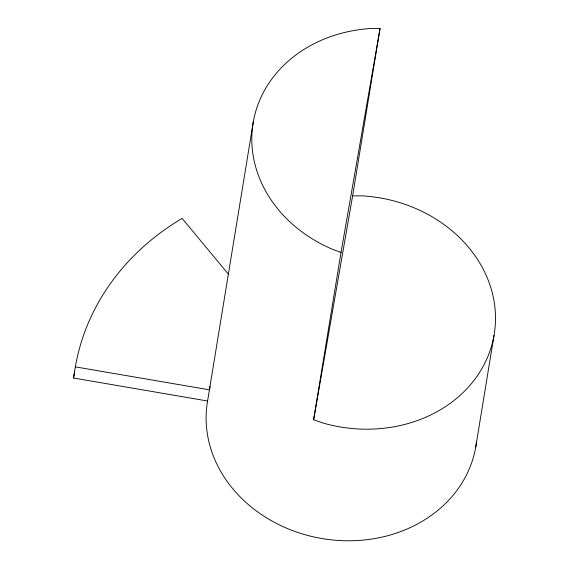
<?xml version="1.0" encoding="UTF-8"?>
<svg xmlns="http://www.w3.org/2000/svg" width="569" height="569" viewBox="0 0 569 569"><rect width="100%" height="100%" fill="white"/><g stroke="black" fill="none" stroke-linecap="round" stroke-linejoin="round"><path stroke-width="0.85" d="M476.495 441.957A136.034 116.24 9.3 0 1 324.65 538.978A136.034 116.24 9.3 0 1 207.593 401.003L73.515 378.022L75.343 366.863A272.074 232.472 9.3 0 1 182.108 218.382L228.382 274.13M207.593 401.003L253.276 122.029A136.034 116.24 9.3 0 1 371.934 28.45L380.049 28.464L352.638 195.85L313.626 419.751L322.666 422.931A136.034 116.24 9.3 0 0 494.027 335.383A136.034 116.24 9.3 0 0 362.233 195.864L352.638 195.85M313.626 419.751L341.037 252.366L380.049 28.464M475.755 446.971L494.027 335.383M75.343 366.863L209.42 389.843A136.034 116.24 9.3 0 1 210.061 386.529M341.037 252.366L333.384 249.67A136.034 116.24 9.3 0 1 253.276 122.029M73.515 378.022A272.074 232.472 9.3 0 1 74.653 372.041"/></g></svg>
